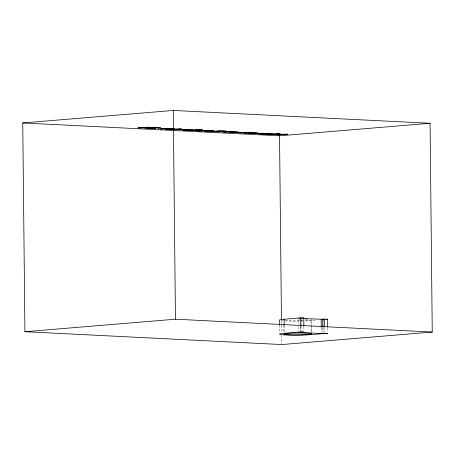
<?xml version="1.0" encoding="UTF-8"?>
<svg xmlns="http://www.w3.org/2000/svg" width="455" height="455" viewBox="0 0 455 455"><rect width="100%" height="100%" fill="white"/><g stroke="black" fill="none" stroke-linecap="round" stroke-linejoin="round"><path stroke-width="0.34" stroke-dasharray="2.27 1.71" d="M305.009 320.946A18.211 1.206 -0.6 0 0 311.044 320.599L315.85 320.195M327.606 327.646L327.651 331.854M324.461 327.486L324.512 332.4M323.471 319.99L323.533 325.604M323.539 326.303L323.596 331.917M322.481 327.651L322.527 331.86M321.236 327.901L321.287 332.81M311.698 332.366L311.567 319.734A13.986 0.927 -0.6 0 1 305.14 320.627M311.044 320.599L311.157 331.82M303.866 326.457L303.912 330.666M301.807 318.904L301.864 324.517M301.875 325.217L301.932 330.83M300.8 326.571L300.846 330.779M300.692 326.298L300.744 331.212M298.4 319.046L298.452 323.954M298.48 326.758L298.525 330.973M284.193 325.564L284.261 331.877M283.687 325.024L283.766 332.741M281.48 321.122L281.599 332.486M281.628 335.324L281.713 343.843M279.444 325.08L279.524 332.798M303.206 320.712A13.986 0.927 -0.6 0 1 300.061 320.809M299.458 320.821A13.986 0.927 -0.6 0 1 285.825 320.548M303.104 321.014A18.211 1.206 -0.6 0 1 280.229 320.468"/><path stroke-width="0.68" d="M22.75 122.952L173.275 110.446L430.066 123.288L432.25 332.048L281.725 344.554L24.934 331.712L22.75 122.952L279.535 135.795L430.066 123.288M24.934 331.712L175.465 319.205L432.25 332.048M279.438 324.375L279.393 320.166A18.211 1.206 -0.6 0 1 284.13 319.251L300.601 317.88L303.781 318.039L303.86 325.757M298.975 318.295L303.781 318.039M322.476 326.952L322.39 319.234L324.37 319.069L327.515 319.228L327.594 326.946M303.906 318.619L323.465 319.285L322.39 319.234M326.144 319.342L327.515 319.228M324.37 319.069L324.449 326.787M321.145 319.478L321.224 327.196M300.601 317.88L300.681 325.598M284.13 319.251L284.187 324.864M279.535 135.795L281.463 319.706M173.275 110.446L175.465 319.205M305.891 319.091A13.986 0.927 -0.6 0 1 307.023 319.143M183.558 129.721L174.31 129.675L181.534 129.237L186.112 129.476L180.618 129.447L183.558 129.721M270.566 134.071L261.318 134.026L268.541 133.588L273.119 133.827L267.631 133.77L270.566 134.071M155.542 128.367L153.955 128.651L147.426 128.327L153.654 128.498L153.983 128.361L152.51 128.003L155.292 127.718L160.803 127.929L158.107 128.111C161.798 127.696 150.941 127.582 155.542 128.367M205.711 130.443L207.719 130.477L198.67 131.233L197.476 131.171L200.792 130.898L196.566 130.733L200.803 130.284L205.711 130.443M178.138 129.652L181.989 129.726L178.138 129.652M265.14 134.003L268.99 134.077L265.14 134.003M216.068 131.068L210.136 131.461L220.743 131.484L216.921 131.802L218.246 131.865L227.147 131.125L216.068 131.068M238.261 132.672L244.784 132.507L238.261 132.672M173.156 128.907L166.365 129.118L173.156 128.907M237.464 132.121L230.674 132.331L237.464 132.121M204.284 131L208.862 131.313L213.861 130.892L209.613 130.642L205.529 130.847L210.75 131.108L204.284 131M248.919 133.235L253.498 133.542L258.503 133.127L254.254 132.877L250.165 133.076L255.386 133.338L248.919 133.235M147.602 127.724L146.533 128.282L144.94 128.202L145.896 127.758L137.962 127.849L145.958 127.645L147.022 127.121L148.597 127.195L147.665 127.605L155.218 127.531L147.602 127.724M192.846 129.834C191.225 130.619 177.518 130.011 185.395 129.92L184.861 130.045L191.282 129.834L186.249 129.692L188.336 129.595L192.846 129.834M174.674 128.924L169.681 129.351L164.869 129.089L170.033 128.68L174.674 128.924M238.983 132.143L233.989 132.564L229.178 132.308L234.342 131.893L238.983 132.143M212.371 130.886L207.628 130.835L212.371 130.886M257.007 133.122L252.263 133.065L257.007 133.122M198.255 130.636L204.636 130.511L198.255 130.636M166.143 128.498L168.276 128.503L160.592 128.981L165.057 128.549L163.777 128.418L166.143 128.498M250.125 132.695L252.258 132.701L244.574 133.184L249.039 132.746L247.759 132.615L250.125 132.695M236.907 132.621L241.36 133.025L250.295 132.28L236.907 132.621M217.626 131.085L224.787 131.148L217.626 131.085M278.341 133.872L273.614 134.635L285.239 134.219L277.698 134.839L278.961 134.902L287.861 134.162L275.633 134.555L280.377 133.787L278.505 133.696L269.599 134.435L278.341 133.872M171.444 129.413L170.585 129.482L181.232 128.907L171.444 129.413M195.815 129.885L189.354 130.42L197.032 129.948L195.815 129.885M198.255 129.681L197.021 129.783L199.472 129.743L198.255 129.681M201.269 129.834L192.363 130.574L202.464 129.891L201.269 129.834M224.406 132.058L223.542 132.132L234.194 131.558L224.406 132.058M261.488 133.707L259.054 133.906L269.104 133.224L262.785 133.599L262.472 133.213L260.942 133.139L261.238 133.474L254.299 133.668L261.488 133.707M300.749 331.911L284.273 333.282A18.211 1.206 -0.6 0 0 285.461 334.977A18.211 1.206 -0.6 0 0 311.186 334.63L327.663 333.259L321.293 333.509L298.537 332.372L303.923 332.07L300.749 331.911M288.328 334.738A13.986 0.927 -0.6 0 0 311.408 334.01A13.986 0.927 -0.6 0 0 293.509 333.117A13.986 0.927 -0.6 0 0 288.328 334.738"/></g></svg>
